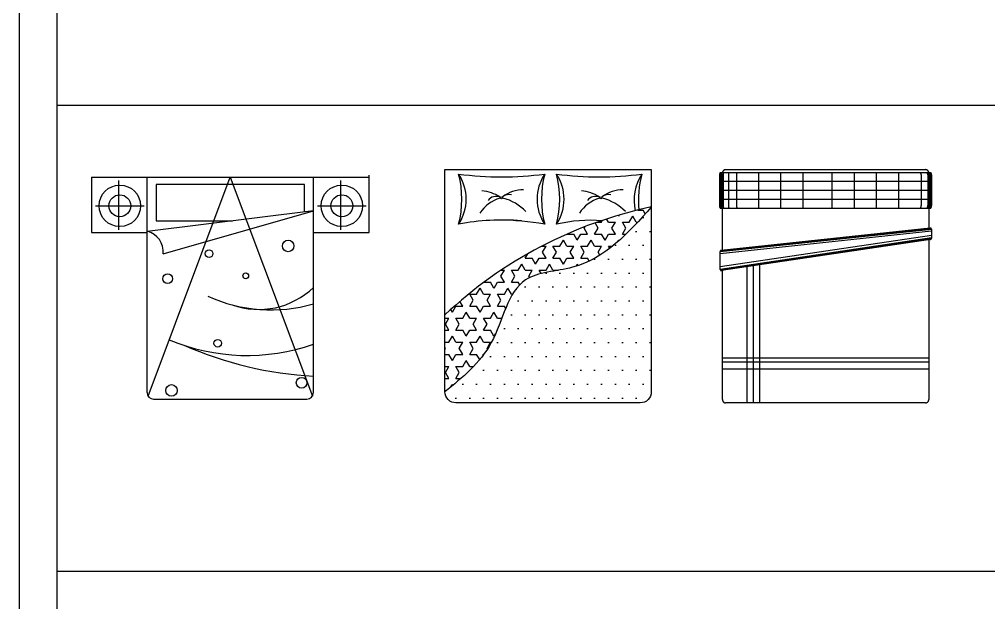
# Model space of a CAD drawing. Header units: inches. Extents: x 10.6 to 53.1, y 14.5 to 39.3.
# Drawn here: x 32.11 to 40.84, y 27.13 to 32.38 of the extents above; entities that cross this region are included whole.
import ezdxf

# ---------------------------------------------------------------- set-up
doc = ezdxf.new("R2010")
doc.units = ezdxf.units.IN
doc.header["$MEASUREMENT"] = 0
for name, color, linetype in [('02', 2, 'Continuous'), ('1', 1, 'Continuous'), ('4', 4, 'Continuous'), ('8', 8, 'Continuous'), ('kadrbm', 4, 'Continuous')]:
    doc.layers.add(name, color=color, linetype=linetype)

# ---------------------------------------------------------------- blocks, each defined once
blk = doc.blocks.new('kadrbm')
at = {"layer": 'kadrbm', "color": 4}
blk.add_lwpolyline([(0, 0), (0, 24.7972), (21, 24.7972), (21, 0), (0, 0)], close=True, dxfattribs=at)
blk.add_lwpolyline([(20.6631, 0.3257), (20.6631, 24.4603), (0.3369, 24.4603), (0.3369, 0.3257), (20.6631, 0.3257)], dxfattribs=at)

msp = doc.modelspace()

# ---------------------------------------------------------------- hatches: boundary and pattern name
at = {"layer": '8'}
h = msp.add_hatch(dxfattribs=at)
h.set_pattern_fill('STARS', color=256, scale=0.5, style=0)
h.set_pattern_definition([(0, (5.79454, -2.02502), (0, 0.10825318), [0.0625, -0.0625]), (60, (5.79454, -2.02502), (-0.09375, 0.0541266), [0.0625, -0.0625]), (120, (5.82579, -1.97089), (-0.09375, -0.0541266), [0.0625, -0.0625])])
edge = h.paths.add_edge_path()
edge.add_line((35.9456, 29.7227), (35.9456, 29.0315))
edge.add_spline(control_points=[(35.9456, 29.0315), (36.1044, 29.1598), (36.4313, 29.424), (36.5374, 30.1093), (37.2908, 30.1178), (37.5988, 30.4632), (37.8056, 30.6952)], knot_values=[0, 0, 0, 0, 60.85185, 125.303408, 169.013072, 258.4332, 258.4332, 258.4332, 258.4332], degree=3, periodic=0)
edge.add_arc((38.6028, 26.9055), 3.8727, 101.87961, 133.32534)
h = msp.add_hatch(dxfattribs=at)
h.set_pattern_fill('DOTS', color=256, scale=2, style=0)
h.set_pattern_definition([(0, (5.79454, -2.02502), (0.0625, 0.125), [0, -0.125])])
edge = h.paths.add_edge_path()
edge.add_spline(control_points=[(37.8056, 30.6952), (37.5988, 30.4632), (37.2908, 30.1178), (36.5374, 30.1093), (36.4313, 29.424), (36.1044, 29.1598), (35.9456, 29.0315)], knot_values=[0, 0, 0, 0, 89.420128, 133.129792, 197.58135, 258.4332, 258.4332, 258.4332, 258.4332], degree=3, periodic=0)
edge.add_arc((36.0456, 29.0315), 0.1, 180, 270)
edge.add_line((36.0456, 28.9315), (37.7056, 28.9315))
edge.add_arc((37.7056, 29.0315), 0.1, 270, 360)
edge.add_line((37.8056, 29.0315), (37.8056, 30.6952))

# ---------------------------------------------------------------- linework, layer by layer
at = {"layer": '02'}
for p, q in [((32.7625, 30.9651), (35.2625, 30.9651)), ((32.7625, 30.9651), (32.7625, 30.4651)), ((32.7625, 30.9651), (32.7625, 30.9651)), ((33.0068, 30.9331), (33.0068, 30.4897)), ((33.2625, 29.0251), (33.2625, 30.9651)), ((33.2726, 28.9919), (34.0125, 30.9651)), ((34.0125, 30.9651), (34.7525, 28.9919)), ((34.7625, 29.0251), (34.7625, 30.9651)), ((34.7625, 30.9651), (34.7625, 30.9651)), ((35.0068, 30.9331), (35.0068, 30.4897)), ((35.2625, 30.4651), (35.2625, 30.9806)), ((34.6815, 30.8993), (33.3443, 30.8993)), ((33.3443, 30.8993), (33.3443, 30.5702)), ((34.6815, 30.6495), (34.6815, 30.8993)), ((32.7985, 30.7048), (33.2382, 30.7048)), ((34.7625, 30.6594), (33.2625, 30.4761)), ((33.4084, 30.2728), (34.7625, 30.6594)), ((34.7985, 30.7048), (35.2382, 30.7048)), ((33.3443, 30.5702), (34.0327, 30.5702)), ((32.7625, 30.4651), (33.2625, 30.4651)), ((32.7625, 30.4651), (32.7625, 30.4651)), ((34.7625, 30.4651), (35.2625, 30.4651)), ((34.7625, 30.4651), (34.7625, 30.4651)), ((38.6648, 30.1573), (38.6648, 28.9315)), ((38.7241, 30.1665), (38.7241, 28.9315)), ((38.7797, 30.1751), (38.7797, 28.9315)), ((40.3056, 29.3345), (38.4456, 29.3345)), ((40.3056, 29.2982), (38.4456, 29.2982)), ((40.3056, 29.2345), (38.4456, 29.2345)), ((33.3225, 28.9651), (34.7025, 28.9651))]:
    msp.add_line(p, q, dxfattribs=at)
for centre, radius in [((33.0177, 30.706), 0.1869), ((35.0177, 30.706), 0.1869), ((33.0177, 30.706), 0.0992), ((35.0177, 30.706), 0.0992), ((34.5339, 30.3447), 0.052), ((33.8219, 30.2753), 0.0347), ((33.4485, 30.0497), 0.0434), ((34.1518, 30.0758), 0.026), ((33.9, 29.4686), 0.0347), ((33.4832, 29.0435), 0.052), ((34.6554, 29.1129), 0.0484)]:
    msp.add_circle(centre, radius, dxfattribs=at)
for centre, radius, start, end in [((33.2219, 30.293), 0.1876, 353.82138, 77.4961), ((34.2691, 30.4845), 0.7117, 250.35717, 313.89099), ((34.3794, 31.1256), 1.357, 245.25621, 286.39784), ((34.1657, 31.1739), 1.8154, 247.23131, 289.19427), ((34.9361, 32.5007), 3.3321, 246.25382, 267.01344), ((33.3225, 29.0251), 0.06, 180, 270), ((34.7025, 29.0251), 0.06, 270, 0)]:
    msp.add_arc(centre, radius, start, end, dxfattribs=at)
at = {"layer": '1'}
for p, q in [((32.4498, 31.6114), (52.776, 31.6114)), ((32.4498, 27.4165), (52.776, 27.4165))]:
    msp.add_line(p, q, dxfattribs=at)
at = {"layer": '4'}
for p, q in [((38.4216, 30.9956), (38.4215, 30.9949)), ((38.4218, 30.9962), (38.4216, 30.9956)), ((38.422, 30.9968), (38.4218, 30.9962)), ((38.4222, 30.9974), (38.422, 30.9968)), ((38.4224, 30.998), (38.4222, 30.9974)), ((38.4227, 30.9986), (38.4224, 30.998)), ((38.4229, 30.9992), (38.4227, 30.9986)), ((38.4232, 30.9998), (38.4229, 30.9992)), ((38.4234, 31.0004), (38.4232, 30.9998)), ((38.4237, 31.001), (38.4234, 31.0004)), ((38.424, 31.0016), (38.4237, 31.001)), ((38.4243, 31.0021), (38.424, 31.0016)), ((38.4246, 31.0027), (38.4243, 31.0021)), ((38.4249, 31.0032), (38.4246, 31.0027)), ((38.4253, 31.0038), (38.4249, 31.0032)), ((38.4256, 31.0043), (38.4253, 31.0038)), ((40.3241, 31.0043), (38.4256, 31.0043)), ((38.4307, 30.9956), (38.4305, 30.9949)), ((38.4311, 30.9968), (38.4309, 30.9962)), ((38.4313, 30.9974), (38.4311, 30.9968)), ((38.4315, 30.998), (38.4313, 30.9974)), ((38.4317, 30.9986), (38.4315, 30.998)), ((38.432, 30.9992), (38.4317, 30.9986)), ((38.4322, 30.9998), (38.432, 30.9992)), ((38.4326, 30.9962), (38.4324, 30.9956)), ((38.4324, 30.9956), (38.4422, 30.9949)), ((38.4328, 31.001), (38.4325, 31.0004)), ((38.4328, 30.9968), (38.4326, 30.9962)), ((38.4332, 30.998), (38.433, 30.9974)), ((38.4334, 31.0021), (38.4331, 31.0016)), ((38.4334, 30.9986), (38.4332, 30.998)), ((38.4337, 31.0027), (38.4334, 31.0021)), ((38.4337, 30.9992), (38.4334, 30.9986)), ((38.434, 31.0032), (38.4337, 31.0027)), ((38.4342, 31.0004), (38.4339, 30.9998)), ((38.4344, 31.0038), (38.434, 31.0032)), ((38.4345, 31.001), (38.4342, 31.0004)), ((38.4347, 31.0043), (38.4344, 31.0038)), ((38.4348, 31.0016), (38.4345, 31.001)), ((38.4351, 31.0021), (38.4348, 31.0016)), ((38.4354, 31.0027), (38.4351, 31.0021)), ((38.4357, 31.0032), (38.4354, 31.0027)), ((38.436, 31.0038), (38.4357, 31.0032)), ((38.4364, 31.0043), (38.436, 31.0038)), ((38.4462, 31.0058), (38.4459, 31.0043)), ((38.4464, 31.0072), (38.4462, 31.0058)), ((38.4468, 31.0086), (38.4464, 31.0072)), ((38.4472, 31.01), (38.4468, 31.0086)), ((38.4477, 31.0114), (38.4472, 31.01)), ((38.4482, 31.0127), (38.4477, 31.0114)), ((38.4488, 31.014), (38.4482, 31.0127)), ((38.4494, 31.0153), (38.4488, 31.014)), ((38.4501, 31.0166), (38.4494, 31.0153)), ((38.4508, 31.0178), (38.4501, 31.0166)), ((38.4516, 31.019), (38.4508, 31.0178)), ((38.4525, 31.0201), (38.4516, 31.019)), ((38.4534, 31.0212), (38.4525, 31.0201)), ((38.4532, 30.9956), (38.453, 30.9949)), ((38.4534, 30.9962), (38.4532, 30.9956)), ((38.4543, 31.0223), (38.4534, 31.0212)), ((38.4536, 30.9968), (38.4534, 30.9962)), ((38.4538, 30.9974), (38.4536, 30.9968)), ((38.454, 30.998), (38.4538, 30.9974)), ((38.4542, 30.9986), (38.454, 30.998)), ((38.4545, 30.9992), (38.4542, 30.9986)), ((38.4553, 31.0233), (38.4543, 31.0223)), ((38.4547, 30.9998), (38.4545, 30.9992)), ((38.455, 31.0004), (38.4547, 30.9998)), ((38.4553, 31.001), (38.455, 31.0004)), ((38.4563, 31.0242), (38.4553, 31.0233)), ((38.4556, 31.0016), (38.4553, 31.001)), ((38.4559, 31.0021), (38.4556, 31.0016)), ((38.4562, 31.0027), (38.4559, 31.0021)), ((38.4565, 31.0032), (38.4562, 31.0027)), ((38.4574, 31.0251), (38.4563, 31.0242)), ((38.4568, 31.0038), (38.4565, 31.0032)), ((38.4572, 31.0043), (38.4568, 31.0038)), ((38.4585, 31.026), (38.4574, 31.0251)), ((38.4596, 31.0268), (38.4585, 31.026)), ((38.4608, 31.0275), (38.4596, 31.0268)), ((38.462, 31.0282), (38.4608, 31.0275)), ((38.4632, 31.0288), (38.462, 31.0282)), ((38.4644, 31.0294), (38.4632, 31.0288)), ((38.4657, 31.0299), (38.4644, 31.0294)), ((38.467, 31.0303), (38.4657, 31.0299)), ((38.4683, 31.0307), (38.467, 31.0303)), ((38.4696, 31.031), (38.4683, 31.0307)), ((38.471, 31.0312), (38.4696, 31.031)), ((38.4723, 31.0314), (38.471, 31.0312)), ((38.4737, 31.0315), (38.4723, 31.0314)), ((38.475, 31.0315), (38.4737, 31.0315)), ((38.475, 31.0315), (40.2762, 31.0315)), ((38.5012, 30.9956), (38.5011, 30.9949)), ((38.5014, 30.9962), (38.5012, 30.9956)), ((38.5016, 30.9968), (38.5014, 30.9962)), ((38.5018, 30.9974), (38.5016, 30.9968)), ((38.502, 30.998), (38.5018, 30.9974)), ((38.5023, 30.9986), (38.502, 30.998)), ((38.5025, 30.9992), (38.5023, 30.9986)), ((38.5028, 30.9998), (38.5025, 30.9992)), ((38.503, 31.0004), (38.5028, 30.9998)), ((38.5033, 31.001), (38.503, 31.0004)), ((38.5036, 31.0016), (38.5033, 31.001)), ((38.5039, 31.0021), (38.5036, 31.0016)), ((38.5042, 31.0027), (38.5039, 31.0021)), ((38.5045, 31.0032), (38.5042, 31.0027)), ((38.5049, 31.0038), (38.5045, 31.0032)), ((38.5052, 31.0043), (38.5049, 31.0038)), ((38.574, 30.9956), (38.5738, 30.9949)), ((38.5742, 30.9962), (38.574, 30.9956)), ((38.5743, 30.9968), (38.5742, 30.9962)), ((38.5746, 30.9974), (38.5743, 30.9968)), ((38.5748, 30.998), (38.5746, 30.9974)), ((38.575, 30.9986), (38.5748, 30.998)), ((38.5752, 30.9992), (38.575, 30.9986)), ((38.5755, 30.9998), (38.5752, 30.9992)), ((38.5758, 31.0004), (38.5755, 30.9998)), ((38.576, 31.001), (38.5758, 31.0004)), ((38.5763, 31.0016), (38.576, 31.001)), ((38.5766, 31.0021), (38.5763, 31.0016)), ((38.577, 31.0027), (38.5766, 31.0021)), ((38.5773, 31.0032), (38.577, 31.0027)), ((38.5776, 31.0038), (38.5773, 31.0032)), ((38.578, 31.0043), (38.5776, 31.0038)), ((38.7733, 30.686), (38.7733, 31.0043)), ((38.9737, 30.686), (38.9737, 31.0043)), ((39.1742, 30.686), (39.1742, 31.0043)), ((39.4346, 30.686), (39.4346, 31.0043)), ((39.6351, 30.686), (39.6351, 31.0043)), ((39.8355, 30.686), (39.8355, 31.0043)), ((40.0359, 30.686), (40.036, 31.0043)), ((40.2316, 31.0038), (40.2313, 31.0043)), ((40.232, 31.0032), (40.2316, 31.0038)), ((40.2323, 31.0027), (40.232, 31.0032)), ((40.2326, 31.0021), (40.2323, 31.0027)), ((40.2329, 31.0016), (40.2326, 31.0021)), ((40.2332, 31.001), (40.2329, 31.0016)), ((40.2335, 31.0004), (40.2332, 31.001)), ((40.2337, 30.9998), (40.2335, 31.0004)), ((40.234, 30.9992), (40.2337, 30.9998)), ((40.2342, 30.9986), (40.234, 30.9992)), ((40.2345, 30.998), (40.2342, 30.9986)), ((40.2347, 30.9974), (40.2345, 30.998)), ((40.2349, 30.9968), (40.2347, 30.9974)), ((40.2351, 30.9962), (40.2349, 30.9968)), ((40.2353, 30.9956), (40.2351, 30.9962)), ((40.2354, 30.9949), (40.2353, 30.9956)), ((40.2776, 31.0315), (40.2762, 31.0315)), ((40.2789, 31.0314), (40.2776, 31.0315)), ((40.2803, 31.0312), (40.2789, 31.0314)), ((40.2816, 31.031), (40.2803, 31.0312)), ((40.2829, 31.0307), (40.2816, 31.031)), ((40.2842, 31.0303), (40.2829, 31.0307)), ((40.2855, 31.0299), (40.2842, 31.0303)), ((40.2868, 31.0294), (40.2855, 31.0299)), ((40.2881, 31.0288), (40.2868, 31.0294)), ((40.2893, 31.0282), (40.2881, 31.0288)), ((40.2905, 31.0275), (40.2893, 31.0282)), ((40.2907, 31.0038), (40.2904, 31.0043)), ((40.2917, 31.0268), (40.2905, 31.0275)), ((40.291, 31.0032), (40.2907, 31.0038)), ((40.2914, 31.0027), (40.291, 31.0032)), ((40.2917, 31.0021), (40.2914, 31.0027)), ((40.2928, 31.026), (40.2917, 31.0268)), ((40.292, 31.0016), (40.2917, 31.0021)), ((40.2923, 31.001), (40.292, 31.0016)), ((40.2926, 31.0004), (40.2923, 31.001)), ((40.2928, 30.9998), (40.2926, 31.0004)), ((40.2939, 31.0251), (40.2928, 31.026)), ((40.2931, 30.9992), (40.2928, 30.9998)), ((40.2933, 30.9986), (40.2931, 30.9992)), ((40.2936, 30.998), (40.2933, 30.9986)), ((40.2938, 30.9974), (40.2936, 30.998)), ((40.294, 30.9968), (40.2938, 30.9974)), ((40.295, 31.0242), (40.2939, 31.0251)), ((40.2942, 30.9962), (40.294, 30.9968)), ((40.2944, 30.9956), (40.2942, 30.9962)), ((40.2945, 30.9949), (40.2944, 30.9956)), ((40.296, 31.0233), (40.295, 31.0242)), ((40.297, 31.0223), (40.296, 31.0233)), ((40.2979, 31.0212), (40.297, 31.0223)), ((40.2988, 31.0201), (40.2979, 31.0212)), ((40.2996, 31.019), (40.2988, 31.0201)), ((40.3004, 31.0178), (40.2996, 31.019)), ((40.3012, 31.0166), (40.3004, 31.0178)), ((40.3012, 31.0038), (40.3009, 31.0043)), ((40.3019, 31.0153), (40.3012, 31.0166)), ((40.3016, 31.0032), (40.3012, 31.0038)), ((40.3019, 31.0027), (40.3016, 31.0032)), ((40.3025, 31.014), (40.3019, 31.0153)), ((40.3022, 31.0021), (40.3019, 31.0027)), ((40.3025, 31.0016), (40.3022, 31.0021)), ((40.3031, 31.0127), (40.3025, 31.014)), ((40.3028, 31.001), (40.3025, 31.0016)), ((40.3031, 31.0004), (40.3028, 31.001)), ((40.3036, 31.0114), (40.3031, 31.0127)), ((40.3034, 30.9998), (40.3031, 31.0004)), ((40.3036, 30.9992), (40.3034, 30.9998)), ((40.3041, 31.01), (40.3036, 31.0114)), ((40.3038, 30.9986), (40.3036, 30.9992)), ((40.3041, 30.998), (40.3038, 30.9986)), ((40.3045, 31.0086), (40.3041, 31.01)), ((40.3043, 30.9974), (40.3041, 30.998)), ((40.3045, 30.9968), (40.3043, 30.9974)), ((40.3048, 31.0072), (40.3045, 31.0086)), ((40.3047, 30.9962), (40.3045, 30.9968)), ((40.3049, 30.9956), (40.3047, 30.9962)), ((40.3051, 31.0058), (40.3048, 31.0072)), ((40.3051, 30.9949), (40.3049, 30.9956)), ((40.3053, 31.0043), (40.3051, 31.0058)), ((40.3059, 31.0038), (40.3056, 31.0043)), ((40.3062, 31.0032), (40.3059, 31.0038)), ((40.3066, 31.0027), (40.3062, 31.0032)), ((40.3069, 31.0021), (40.3066, 31.0027)), ((40.3072, 31.0016), (40.3069, 31.0021)), ((40.3075, 31.001), (40.3072, 31.0016)), ((40.3078, 31.0004), (40.3075, 31.001)), ((40.308, 30.9998), (40.3078, 31.0004)), ((40.3083, 30.9992), (40.308, 30.9998)), ((40.3085, 30.9986), (40.3083, 30.9992)), ((40.3088, 30.998), (40.3085, 30.9986)), ((40.309, 30.9974), (40.3088, 30.998)), ((40.3092, 30.9968), (40.309, 30.9974)), ((40.3094, 30.9962), (40.3092, 30.9968)), ((40.3096, 30.9956), (40.3094, 30.9962)), ((40.3097, 30.9949), (40.3096, 30.9956)), ((40.3182, 31.0038), (40.3179, 31.0043)), ((40.3186, 31.0032), (40.3182, 31.0038)), ((40.3189, 31.0027), (40.3186, 31.0032)), ((40.3192, 31.0021), (40.3189, 31.0027)), ((40.3195, 31.0016), (40.3192, 31.0021)), ((40.3198, 31.001), (40.3195, 31.0016)), ((40.3201, 31.0004), (40.3198, 31.001)), ((40.3204, 30.9998), (40.3201, 31.0004)), ((40.3206, 30.9992), (40.3204, 30.9998)), ((40.3209, 30.9986), (40.3206, 30.9992)), ((40.3211, 30.998), (40.3209, 30.9986)), ((40.3213, 30.9974), (40.3211, 30.998)), ((40.3215, 30.9968), (40.3213, 30.9974)), ((40.3217, 30.9962), (40.3215, 30.9968)), ((40.3219, 30.9956), (40.3217, 30.9962)), ((40.3221, 30.9949), (40.3219, 30.9956)), ((40.3244, 31.0038), (40.3241, 31.0043)), ((40.3248, 31.0032), (40.3244, 31.0038)), ((40.3251, 31.0027), (40.3248, 31.0032)), ((40.3254, 31.0021), (40.3251, 31.0027)), ((40.3257, 31.0016), (40.3254, 31.0021)), ((40.326, 31.001), (40.3257, 31.0016)), ((40.3263, 31.0004), (40.326, 31.001)), ((40.3265, 30.9998), (40.3263, 31.0004)), ((40.3268, 30.9992), (40.3265, 30.9998)), ((40.327, 30.9986), (40.3268, 30.9992)), ((40.3273, 30.998), (40.327, 30.9986)), ((40.3275, 30.9974), (40.3273, 30.998)), ((40.3277, 30.9968), (40.3275, 30.9974)), ((40.3279, 30.9962), (40.3277, 30.9968)), ((40.3281, 30.9956), (40.3279, 30.9962)), ((40.3282, 30.9949), (40.3281, 30.9956)), ((38.4205, 30.9879), (38.4204, 30.9872)), ((38.4204, 30.9872), (38.4205, 30.9866)), ((38.4206, 30.9898), (38.4205, 30.9892)), ((38.4205, 30.9892), (38.4205, 30.9885)), ((38.4205, 30.9885), (38.4205, 30.9879)), ((38.4205, 30.9866), (38.4205, 30.9859)), ((38.4205, 30.9859), (38.4205, 30.9852)), ((38.4205, 30.9852), (38.4205, 30.7077)), ((40.3241, 30.9247), (38.4205, 30.9247)), ((38.4207, 30.9911), (38.4206, 30.9905)), ((38.4206, 30.9905), (38.4206, 30.9898)), ((38.4208, 30.9918), (38.4207, 30.9911)), ((38.4209, 30.9924), (38.4208, 30.9918)), ((38.421, 30.993), (38.4209, 30.9924)), ((38.4212, 30.9937), (38.421, 30.993)), ((38.4213, 30.9943), (38.4212, 30.9937)), ((38.4215, 30.9949), (38.4213, 30.9943)), ((38.4296, 30.9879), (38.4295, 30.9872)), ((38.4295, 30.9872), (38.4295, 30.9866)), ((38.4295, 30.9866), (38.4296, 30.9859)), ((38.4297, 30.9898), (38.4296, 30.9892)), ((38.4296, 30.9892), (38.4296, 30.9885)), ((38.4296, 30.9885), (38.4296, 30.9879)), ((38.4296, 30.9859), (38.4296, 30.9852)), ((38.4296, 30.9852), (38.4296, 30.7077)), ((38.4298, 30.9911), (38.4297, 30.9905)), ((38.4297, 30.9905), (38.4297, 30.9898)), ((38.4299, 30.9918), (38.4298, 30.9911)), ((38.43, 30.9924), (38.4299, 30.9918)), ((38.4301, 30.993), (38.43, 30.9924)), ((38.4302, 30.9937), (38.4301, 30.993)), ((38.4304, 30.9943), (38.4302, 30.9937)), ((38.4305, 30.9949), (38.4304, 30.9943)), ((38.4413, 30.9885), (38.4412, 30.9879)), ((38.4412, 30.9879), (38.4412, 30.9872)), ((38.4412, 30.9872), (38.4412, 30.9866)), ((38.4412, 30.9866), (38.4412, 30.9859)), ((38.4412, 30.9859), (38.4413, 30.9852)), ((38.4414, 30.9898), (38.4413, 30.9892)), ((38.4413, 30.9892), (38.4413, 30.9885)), ((38.4413, 30.9852), (38.4413, 30.7077)), ((38.4415, 30.9911), (38.4414, 30.9905)), ((38.4414, 30.9905), (38.4414, 30.9898)), ((38.4416, 30.9918), (38.4415, 30.9911)), ((38.4417, 30.9924), (38.4416, 30.9918)), ((38.4418, 30.993), (38.4417, 30.9924)), ((38.4419, 30.9937), (38.4418, 30.993)), ((38.4421, 30.9943), (38.4419, 30.9937)), ((38.4422, 30.9949), (38.4421, 30.9943)), ((38.4521, 30.9892), (38.452, 30.9885)), ((38.452, 30.9885), (38.452, 30.9879)), ((38.452, 30.9879), (38.452, 30.9872)), ((38.452, 30.9872), (38.452, 30.9866)), ((38.452, 30.9866), (38.452, 30.9859)), ((38.452, 30.9859), (38.4521, 30.9852)), ((38.4522, 30.9905), (38.4521, 30.9898)), ((38.4521, 30.9898), (38.4521, 30.9892)), ((38.4521, 30.9852), (38.4521, 30.7077)), ((38.4523, 30.9911), (38.4522, 30.9905)), ((38.4524, 30.9918), (38.4523, 30.9911)), ((38.4525, 30.9924), (38.4524, 30.9918)), ((38.4526, 30.993), (38.4525, 30.9924)), ((38.4527, 30.9937), (38.4526, 30.993)), ((38.4529, 30.9943), (38.4527, 30.9937)), ((38.453, 30.9949), (38.4529, 30.9943)), ((38.5002, 30.9898), (38.5001, 30.9892)), ((38.5001, 30.9892), (38.5001, 30.9885)), ((38.5001, 30.9885), (38.5001, 30.9879)), ((38.5001, 30.9879), (38.5001, 30.9872)), ((38.5001, 30.9872), (38.5001, 30.9866)), ((38.5001, 30.9866), (38.5001, 30.9859)), ((38.5001, 30.9859), (38.5001, 30.9852)), ((38.5001, 30.9852), (38.5001, 30.7077)), ((38.5003, 30.9905), (38.5002, 30.9898)), ((38.5004, 30.9918), (38.5003, 30.9911)), ((38.5003, 30.9911), (38.5003, 30.9905)), ((38.5005, 30.9924), (38.5004, 30.9918)), ((38.5006, 30.993), (38.5005, 30.9924)), ((38.5008, 30.9937), (38.5006, 30.993)), ((38.5009, 30.9943), (38.5008, 30.9937)), ((38.5011, 30.9949), (38.5009, 30.9943)), ((38.5729, 30.9892), (38.5728, 30.9885)), ((38.5728, 30.9885), (38.5728, 30.9879)), ((38.5728, 30.9879), (38.5728, 30.9872)), ((38.5728, 30.9872), (38.5728, 30.9866)), ((38.5728, 30.9866), (38.5728, 30.9859)), ((38.5728, 30.9859), (38.5728, 30.9852)), ((38.5728, 30.9852), (38.5729, 30.7077)), ((38.573, 30.9905), (38.5729, 30.9898)), ((38.5729, 30.9898), (38.5729, 30.9892)), ((38.5731, 30.9911), (38.573, 30.9905)), ((38.5732, 30.9918), (38.5731, 30.9911)), ((38.5733, 30.9924), (38.5732, 30.9918)), ((38.5734, 30.993), (38.5733, 30.9924)), ((38.5735, 30.9937), (38.5734, 30.993)), ((38.5736, 30.9943), (38.5735, 30.9937)), ((38.5738, 30.9949), (38.5736, 30.9943)), ((40.2356, 30.9943), (40.2354, 30.9949)), ((40.2357, 30.9937), (40.2356, 30.9943)), ((40.2359, 30.993), (40.2357, 30.9937)), ((40.236, 30.9924), (40.2359, 30.993)), ((40.2361, 30.9918), (40.236, 30.9924)), ((40.2362, 30.9911), (40.2361, 30.9918)), ((40.2363, 30.9905), (40.2362, 30.9911)), ((40.2363, 30.9898), (40.2363, 30.9905)), ((40.2364, 30.9892), (40.2363, 30.9898)), ((40.2364, 30.9885), (40.2364, 30.9892)), ((40.2364, 30.9879), (40.2364, 30.9885)), ((40.2364, 30.9872), (40.2364, 30.9879)), ((40.2364, 30.9866), (40.2364, 30.9872)), ((40.2364, 30.9859), (40.2364, 30.9866)), ((40.2364, 30.9852), (40.2364, 30.9859)), ((40.2364, 30.9852), (40.2364, 30.7077)), ((40.2947, 30.9943), (40.2945, 30.9949)), ((40.2948, 30.9937), (40.2947, 30.9943)), ((40.295, 30.993), (40.2948, 30.9937)), ((40.2951, 30.9924), (40.295, 30.993)), ((40.2952, 30.9918), (40.2951, 30.9924)), ((40.2953, 30.9911), (40.2952, 30.9918)), ((40.2953, 30.9905), (40.2953, 30.9911)), ((40.2954, 30.9898), (40.2953, 30.9905)), ((40.2955, 30.9892), (40.2954, 30.9898)), ((40.2955, 30.9885), (40.2955, 30.9892)), ((40.2955, 30.9879), (40.2955, 30.9885)), ((40.2955, 30.9872), (40.2955, 30.9879)), ((40.2955, 30.9866), (40.2955, 30.9872)), ((40.2955, 30.9859), (40.2955, 30.9866)), ((40.2955, 30.9852), (40.2955, 30.9859)), ((40.2955, 30.9852), (40.2955, 30.7077)), ((40.3052, 30.9943), (40.3051, 30.9949)), ((40.3053, 30.9937), (40.3052, 30.9943)), ((40.3055, 30.993), (40.3053, 30.9937)), ((40.3056, 30.9924), (40.3055, 30.993)), ((40.3057, 30.9918), (40.3056, 30.9924)), ((40.3058, 30.9911), (40.3057, 30.9918)), ((40.3059, 30.9905), (40.3058, 30.9911)), ((40.3059, 30.9898), (40.3059, 30.9905)), ((40.306, 30.9892), (40.3059, 30.9898)), ((40.306, 30.9879), (40.306, 30.9885)), ((40.3061, 30.9872), (40.306, 30.9879)), ((40.306, 30.9859), (40.3061, 30.9866)), ((40.306, 30.9852), (40.306, 30.9859)), ((40.306, 30.9852), (40.306, 30.7077)), ((40.3061, 30.9866), (40.3061, 30.9872)), ((40.3099, 30.9943), (40.3097, 30.9949)), ((40.31, 30.9937), (40.3099, 30.9943)), ((40.3102, 30.993), (40.31, 30.9937)), ((40.3103, 30.9924), (40.3102, 30.993)), ((40.3104, 30.9918), (40.3103, 30.9924)), ((40.3105, 30.9911), (40.3104, 30.9918)), ((40.3105, 30.9905), (40.3105, 30.9911)), ((40.3106, 30.9898), (40.3105, 30.9905)), ((40.3107, 30.9892), (40.3106, 30.9898)), ((40.3107, 30.9885), (40.3107, 30.9892)), ((40.3107, 30.9879), (40.3107, 30.9885)), ((40.3107, 30.9872), (40.3107, 30.9879)), ((40.3107, 30.9866), (40.3107, 30.9872)), ((40.3107, 30.9859), (40.3107, 30.9866)), ((40.3107, 30.9852), (40.3107, 30.9859)), ((40.3107, 30.9852), (40.3107, 30.7077)), ((40.3222, 30.9943), (40.3221, 30.9949)), ((40.3224, 30.9937), (40.3222, 30.9943)), ((40.3225, 30.993), (40.3224, 30.9937)), ((40.3226, 30.9924), (40.3225, 30.993)), ((40.3227, 30.9918), (40.3226, 30.9924)), ((40.3228, 30.9911), (40.3227, 30.9918)), ((40.3229, 30.9905), (40.3228, 30.9911)), ((40.3229, 30.9898), (40.3229, 30.9905)), ((40.323, 30.9892), (40.3229, 30.9898)), ((40.323, 30.9885), (40.323, 30.9892)), ((40.3231, 30.9879), (40.323, 30.9885)), ((40.323, 30.9852), (40.3231, 30.9859)), ((40.323, 30.9852), (40.323, 30.7077)), ((40.3231, 30.9872), (40.3231, 30.9879)), ((40.3231, 30.9866), (40.3231, 30.9872)), ((40.3231, 30.9859), (40.3231, 30.9866)), ((40.3284, 30.9943), (40.3282, 30.9949)), ((40.3285, 30.9937), (40.3284, 30.9943)), ((40.3287, 30.993), (40.3285, 30.9937)), ((40.3288, 30.9924), (40.3287, 30.993)), ((40.3289, 30.9918), (40.3288, 30.9924)), ((40.329, 30.9911), (40.3289, 30.9918)), ((40.329, 30.9905), (40.329, 30.9911)), ((40.3291, 30.9898), (40.329, 30.9905)), ((40.3292, 30.9892), (40.3291, 30.9898)), ((40.3292, 30.9885), (40.3292, 30.9892)), ((40.3292, 30.9879), (40.3292, 30.9885)), ((40.3292, 30.9872), (40.3292, 30.9879)), ((40.3292, 30.9866), (40.3292, 30.9872)), ((40.3292, 30.9859), (40.3292, 30.9866)), ((40.3292, 30.9852), (40.3292, 30.9859)), ((40.3292, 30.9852), (40.3292, 30.7077)), ((40.3241, 30.8452), (38.4205, 30.8452)), ((38.4205, 30.7656), (40.3241, 30.7656)), ((38.4203, 30.7054), (38.4202, 30.7047)), ((38.4202, 30.7047), (38.4202, 30.704)), ((38.4202, 30.704), (38.4202, 30.7032)), ((38.4202, 30.7032), (38.4202, 30.7025)), ((38.4202, 30.7025), (38.4202, 30.7017)), ((38.4202, 30.7017), (38.4203, 30.701)), ((38.4204, 30.7069), (38.4203, 30.7062)), ((38.4203, 30.7062), (38.4203, 30.7054)), ((38.4203, 30.701), (38.4203, 30.7003)), ((38.4203, 30.7003), (38.4204, 30.6995)), ((38.4205, 30.7077), (38.4204, 30.7069)), ((38.4204, 30.6995), (38.4205, 30.6988)), ((38.4205, 30.6988), (38.4206, 30.6981)), ((38.4206, 30.6981), (38.4208, 30.6973)), ((38.4208, 30.6973), (38.4209, 30.6966)), ((38.4209, 30.6966), (38.4211, 30.6959)), ((38.4211, 30.6959), (38.4213, 30.6952)), ((38.4213, 30.6952), (38.4215, 30.6945)), ((38.4215, 30.6945), (38.4217, 30.6938)), ((38.4217, 30.6938), (38.4219, 30.6931)), ((38.4219, 30.6931), (38.4222, 30.6924)), ((38.4222, 30.6924), (38.4225, 30.6917)), ((38.4225, 30.6917), (38.4227, 30.691)), ((38.4227, 30.691), (38.4231, 30.6904)), ((38.4231, 30.6904), (38.4234, 30.6897)), ((38.4234, 30.6897), (38.4237, 30.6891)), ((38.4237, 30.6891), (38.4241, 30.6884)), ((38.4241, 30.6884), (38.4244, 30.6878)), ((38.4244, 30.6878), (38.4248, 30.6872)), ((38.4248, 30.6872), (38.4252, 30.6866)), ((38.4252, 30.6866), (38.4256, 30.686)), ((38.4256, 30.686), (40.3241, 30.686)), ((38.4294, 30.7054), (38.4293, 30.7047)), ((38.4293, 30.7047), (38.4293, 30.704)), ((38.4293, 30.704), (38.4293, 30.7032)), ((38.4293, 30.7032), (38.4293, 30.7025)), ((38.4293, 30.7025), (38.4293, 30.7017)), ((38.4293, 30.7017), (38.4294, 30.701)), ((38.4295, 30.7069), (38.4294, 30.7062)), ((38.4294, 30.7062), (38.4294, 30.7054)), ((38.4294, 30.701), (38.4294, 30.7003)), ((38.4294, 30.7003), (38.4295, 30.6995)), ((38.4296, 30.7077), (38.4295, 30.7069)), ((38.4295, 30.6995), (38.4296, 30.6988)), ((38.4296, 30.6988), (38.4297, 30.6981)), ((38.4297, 30.6981), (38.4299, 30.6973)), ((38.4299, 30.6973), (38.43, 30.6966)), ((38.43, 30.6966), (38.4302, 30.6959)), ((38.4302, 30.6959), (38.4304, 30.6952)), ((38.4304, 30.6952), (38.4306, 30.6945)), ((38.4306, 30.6945), (38.4308, 30.6938)), ((38.4308, 30.6938), (38.431, 30.6931)), ((38.4313, 30.6924), (38.4316, 30.6917)), ((38.4316, 30.6917), (38.4318, 30.691)), ((38.4318, 30.691), (38.4321, 30.6904)), ((38.4321, 30.6904), (38.4325, 30.6897)), ((38.4423, 30.6945), (38.4325, 30.6938)), ((38.4325, 30.6938), (38.4327, 30.6931)), ((38.4325, 30.6897), (38.4328, 30.6891)), ((38.4327, 30.6931), (38.433, 30.6924)), ((38.433, 30.6924), (38.4332, 30.6917)), ((38.4332, 30.6917), (38.4335, 30.691)), ((38.4332, 30.6884), (38.4335, 30.6878)), ((38.4335, 30.691), (38.4338, 30.6904)), ((38.4335, 30.6878), (38.4339, 30.6872)), ((38.4339, 30.6872), (38.4343, 30.6866)), ((38.4342, 30.6897), (38.4345, 30.6891)), ((38.4343, 30.6866), (38.4347, 30.686)), ((38.4345, 30.6891), (38.4348, 30.6884)), ((38.4352, 30.6878), (38.4356, 30.6872)), ((38.4356, 30.6872), (38.436, 30.6866)), ((38.4411, 30.7062), (38.441, 30.7054)), ((38.441, 30.7054), (38.441, 30.7047)), ((38.441, 30.7047), (38.441, 30.704)), ((38.441, 30.704), (38.441, 30.7032)), ((38.441, 30.7032), (38.441, 30.7025)), ((38.441, 30.7025), (38.441, 30.7017)), ((38.441, 30.7017), (38.441, 30.701)), ((38.441, 30.701), (38.4411, 30.7003)), ((38.4412, 30.7069), (38.4411, 30.7062)), ((38.4411, 30.7003), (38.4412, 30.6995)), ((38.4413, 30.7077), (38.4412, 30.7069)), ((38.4412, 30.6995), (38.4413, 30.6988)), ((38.4413, 30.6988), (38.4414, 30.6981)), ((38.4414, 30.6981), (38.4415, 30.6973)), ((38.4415, 30.6973), (38.4417, 30.6966)), ((38.4417, 30.6966), (38.4419, 30.6959)), ((38.4419, 30.6959), (38.4421, 30.6952)), ((38.4421, 30.6952), (38.4423, 30.6945)), ((38.4456, 30.306), (38.4456, 30.686)), ((38.4518, 30.704), (38.4517, 30.7032)), ((38.4517, 30.7032), (38.4518, 30.7025)), ((38.4519, 30.7062), (38.4518, 30.7054)), ((38.4518, 30.7054), (38.4518, 30.7047)), ((38.4518, 30.7047), (38.4518, 30.704)), ((38.4518, 30.7025), (38.4518, 30.7017)), ((38.4518, 30.7017), (38.4518, 30.701)), ((38.4518, 30.701), (38.4519, 30.7003)), ((38.452, 30.7069), (38.4519, 30.7062)), ((38.4519, 30.7003), (38.452, 30.6995)), ((38.4521, 30.7077), (38.452, 30.7069)), ((38.452, 30.6995), (38.4521, 30.6988)), ((38.4521, 30.6988), (38.4522, 30.6981)), ((38.4522, 30.6981), (38.4523, 30.6973)), ((38.4523, 30.6973), (38.4525, 30.6966)), ((38.4525, 30.6966), (38.4526, 30.6959)), ((38.4526, 30.6959), (38.4528, 30.6952)), ((38.4528, 30.6952), (38.453, 30.6945)), ((38.453, 30.6945), (38.4533, 30.6938)), ((38.4533, 30.6938), (38.4535, 30.6931)), ((38.4535, 30.6931), (38.4538, 30.6924)), ((38.4538, 30.6924), (38.454, 30.6917)), ((38.454, 30.6917), (38.4543, 30.691)), ((38.4543, 30.691), (38.4546, 30.6904)), ((38.4546, 30.6904), (38.4549, 30.6897)), ((38.4549, 30.6897), (38.4553, 30.6891)), ((38.4553, 30.6891), (38.4556, 30.6884)), ((38.4556, 30.6884), (38.456, 30.6878)), ((38.456, 30.6878), (38.4564, 30.6872)), ((38.4564, 30.6872), (38.4568, 30.6866)), ((38.4568, 30.6866), (38.4572, 30.686)), ((38.4999, 30.7054), (38.4998, 30.7047)), ((38.4998, 30.7047), (38.4998, 30.704)), ((38.4998, 30.704), (38.4998, 30.7032)), ((38.4998, 30.7032), (38.4998, 30.7025)), ((38.4998, 30.7025), (38.4998, 30.7017)), ((38.4998, 30.7017), (38.4999, 30.701)), ((38.5, 30.7069), (38.4999, 30.7062)), ((38.4999, 30.7062), (38.4999, 30.7054)), ((38.4999, 30.701), (38.4999, 30.7003)), ((38.4999, 30.7003), (38.5, 30.6995)), ((38.5001, 30.7077), (38.5, 30.7069)), ((38.5, 30.6995), (38.5001, 30.6988)), ((38.5001, 30.6988), (38.5002, 30.6981)), ((38.5002, 30.6981), (38.5004, 30.6973)), ((38.5004, 30.6973), (38.5005, 30.6966)), ((38.5005, 30.6966), (38.5007, 30.6959)), ((38.5007, 30.6959), (38.5009, 30.6952)), ((38.5009, 30.6952), (38.5011, 30.6945)), ((38.5011, 30.6945), (38.5013, 30.6938)), ((38.5013, 30.6938), (38.5016, 30.6931)), ((38.5016, 30.6931), (38.5018, 30.6924)), ((38.5018, 30.6924), (38.5021, 30.6917)), ((38.5021, 30.6917), (38.5024, 30.691)), ((38.5024, 30.691), (38.5027, 30.6904)), ((38.5027, 30.6904), (38.503, 30.6897)), ((38.503, 30.6897), (38.5033, 30.6891)), ((38.5033, 30.6891), (38.5037, 30.6884)), ((38.5037, 30.6884), (38.504, 30.6878)), ((38.504, 30.6878), (38.5044, 30.6872)), ((38.5044, 30.6872), (38.5048, 30.6866)), ((38.5048, 30.6866), (38.5052, 30.686)), ((38.5726, 30.7047), (38.5725, 30.704)), ((38.5725, 30.704), (38.5725, 30.7032)), ((38.5725, 30.7032), (38.5725, 30.7025)), ((38.5725, 30.7025), (38.5726, 30.7017)), ((38.5727, 30.7062), (38.5726, 30.7054)), ((38.5726, 30.7054), (38.5726, 30.7047)), ((38.5726, 30.7017), (38.5726, 30.701)), ((38.5726, 30.701), (38.5727, 30.7003)), ((38.5728, 30.7069), (38.5727, 30.7062)), ((38.5727, 30.7003), (38.5728, 30.6995)), ((38.5729, 30.7077), (38.5728, 30.7069)), ((38.5728, 30.6995), (38.5729, 30.6988)), ((38.5729, 30.6988), (38.573, 30.6981)), ((38.573, 30.6981), (38.5731, 30.6973)), ((38.5731, 30.6973), (38.5733, 30.6966)), ((38.5733, 30.6966), (38.5734, 30.6959)), ((38.5734, 30.6959), (38.5736, 30.6952)), ((38.5736, 30.6952), (38.5738, 30.6945)), ((38.5738, 30.6945), (38.574, 30.6938)), ((38.574, 30.6938), (38.5743, 30.6931)), ((38.5743, 30.6931), (38.5745, 30.6924)), ((38.5745, 30.6924), (38.5748, 30.6917)), ((38.5748, 30.6917), (38.5751, 30.691)), ((38.5751, 30.691), (38.5754, 30.6904)), ((38.5754, 30.6904), (38.5757, 30.6897)), ((38.5757, 30.6897), (38.5761, 30.6891)), ((38.5761, 30.6891), (38.5764, 30.6884)), ((38.5764, 30.6884), (38.5768, 30.6878)), ((38.5768, 30.6878), (38.5772, 30.6872)), ((38.5772, 30.6872), (38.5776, 30.6866)), ((38.5776, 30.6866), (38.578, 30.686)), ((40.2313, 30.686), (40.2317, 30.6866)), ((40.2317, 30.6866), (40.2321, 30.6872)), ((40.2321, 30.6872), (40.2325, 30.6878)), ((40.2325, 30.6878), (40.2328, 30.6884)), ((40.2328, 30.6884), (40.2332, 30.6891)), ((40.2332, 30.6891), (40.2335, 30.6897)), ((40.2335, 30.6897), (40.2338, 30.6904)), ((40.2338, 30.6904), (40.2341, 30.691)), ((40.2341, 30.691), (40.2344, 30.6917)), ((40.2344, 30.6917), (40.2347, 30.6924)), ((40.2347, 30.6924), (40.235, 30.6931)), ((40.235, 30.6931), (40.2352, 30.6938)), ((40.2352, 30.6938), (40.2354, 30.6945)), ((40.2354, 30.6945), (40.2356, 30.6952)), ((40.2356, 30.6952), (40.2358, 30.6959)), ((40.2358, 30.6959), (40.236, 30.6966)), ((40.236, 30.6966), (40.2361, 30.6973)), ((40.2361, 30.6973), (40.2363, 30.6981)), ((40.2363, 30.6981), (40.2364, 30.6988)), ((40.2365, 30.7069), (40.2364, 30.7077)), ((40.2364, 30.6988), (40.2365, 30.6995)), ((40.2366, 30.7062), (40.2365, 30.7069)), ((40.2365, 30.6995), (40.2366, 30.7003)), ((40.2366, 30.7054), (40.2366, 30.7062)), ((40.2367, 30.7047), (40.2366, 30.7054)), ((40.2366, 30.701), (40.2367, 30.7017)), ((40.2366, 30.7003), (40.2366, 30.701)), ((40.2367, 30.704), (40.2367, 30.7047)), ((40.2367, 30.7032), (40.2367, 30.704)), ((40.2367, 30.7025), (40.2367, 30.7032)), ((40.2367, 30.7017), (40.2367, 30.7025)), ((40.2904, 30.686), (40.2908, 30.6866)), ((40.2908, 30.6866), (40.2912, 30.6872)), ((40.2912, 30.6872), (40.2916, 30.6878)), ((40.2916, 30.6878), (40.2919, 30.6884)), ((40.2919, 30.6884), (40.2923, 30.6891)), ((40.2923, 30.6891), (40.2926, 30.6897)), ((40.2926, 30.6897), (40.2929, 30.6904)), ((40.2929, 30.6904), (40.2932, 30.691)), ((40.2932, 30.691), (40.2935, 30.6917)), ((40.2935, 30.6917), (40.2938, 30.6924)), ((40.2938, 30.6924), (40.294, 30.6931)), ((40.294, 30.6931), (40.2943, 30.6938)), ((40.2943, 30.6938), (40.2945, 30.6945)), ((40.2945, 30.6945), (40.2947, 30.6952)), ((40.2947, 30.6952), (40.2949, 30.6959)), ((40.2949, 30.6959), (40.2951, 30.6966)), ((40.2951, 30.6966), (40.2952, 30.6973)), ((40.2952, 30.6973), (40.2954, 30.6981)), ((40.2954, 30.6981), (40.2955, 30.6988)), ((40.2956, 30.7069), (40.2955, 30.7077)), ((40.2955, 30.6988), (40.2956, 30.6995)), ((40.2957, 30.7062), (40.2956, 30.7069)), ((40.2956, 30.6995), (40.2957, 30.7003)), ((40.2957, 30.7054), (40.2957, 30.7062)), ((40.2958, 30.7047), (40.2957, 30.7054)), ((40.2957, 30.701), (40.2958, 30.7017)), ((40.2957, 30.7003), (40.2957, 30.701)), ((40.2958, 30.704), (40.2958, 30.7047)), ((40.2958, 30.7032), (40.2958, 30.704)), ((40.2958, 30.7025), (40.2958, 30.7032)), ((40.2958, 30.7017), (40.2958, 30.7025)), ((40.3009, 30.686), (40.3013, 30.6866)), ((40.3013, 30.6866), (40.3017, 30.6872)), ((40.3017, 30.6872), (40.3021, 30.6878)), ((40.3021, 30.6878), (40.3024, 30.6884)), ((40.3024, 30.6884), (40.3028, 30.6891)), ((40.3028, 30.6891), (40.3031, 30.6897)), ((40.3031, 30.6897), (40.3035, 30.6904)), ((40.3035, 30.6904), (40.3038, 30.691)), ((40.3038, 30.691), (40.304, 30.6917)), ((40.304, 30.6917), (40.3043, 30.6924)), ((40.3043, 30.6924), (40.3046, 30.6931)), ((40.3046, 30.6931), (40.3048, 30.6938)), ((40.3048, 30.6938), (40.305, 30.6945)), ((40.305, 30.6945), (40.3052, 30.6952)), ((40.3052, 30.6952), (40.3054, 30.6959)), ((40.3054, 30.6959), (40.3056, 30.6966)), ((40.3056, 30.6966), (40.3057, 30.6973)), ((40.3056, 30.686), (40.306, 30.6866)), ((40.3056, 30.686), (40.3056, 30.5043)), ((40.3057, 30.6973), (40.3059, 30.6981)), ((40.3059, 30.6981), (40.306, 30.6988)), ((40.3061, 30.7069), (40.306, 30.7077)), ((40.306, 30.6988), (40.3061, 30.6995)), ((40.306, 30.6866), (40.3064, 30.6872)), ((40.3062, 30.7062), (40.3061, 30.7069)), ((40.3061, 30.6995), (40.3062, 30.7003)), ((40.3062, 30.7054), (40.3062, 30.7062)), ((40.3063, 30.7047), (40.3062, 30.7054)), ((40.3062, 30.701), (40.3063, 30.7017)), ((40.3062, 30.7003), (40.3062, 30.701)), ((40.3063, 30.704), (40.3063, 30.7047)), ((40.3063, 30.7032), (40.3063, 30.704)), ((40.3063, 30.7025), (40.3063, 30.7032)), ((40.3063, 30.7017), (40.3063, 30.7025)), ((40.3064, 30.6872), (40.3068, 30.6878)), ((40.3068, 30.6878), (40.3071, 30.6884)), ((40.3071, 30.6884), (40.3075, 30.6891)), ((40.3075, 30.6891), (40.3078, 30.6897)), ((40.3078, 30.6897), (40.3081, 30.6904)), ((40.3081, 30.6904), (40.3084, 30.691)), ((40.3084, 30.691), (40.3087, 30.6917)), ((40.3087, 30.6917), (40.309, 30.6924)), ((40.309, 30.6924), (40.3092, 30.6931)), ((40.3092, 30.6931), (40.3095, 30.6938)), ((40.3095, 30.6938), (40.3097, 30.6945)), ((40.3097, 30.6945), (40.3099, 30.6952)), ((40.3099, 30.6952), (40.3101, 30.6959)), ((40.3101, 30.6959), (40.3103, 30.6966)), ((40.3103, 30.6966), (40.3104, 30.6973)), ((40.3104, 30.6973), (40.3106, 30.6981)), ((40.3106, 30.6981), (40.3107, 30.6988)), ((40.3108, 30.7069), (40.3107, 30.7077)), ((40.3107, 30.6988), (40.3108, 30.6995)), ((40.3109, 30.7062), (40.3108, 30.7069)), ((40.3108, 30.6995), (40.3109, 30.7003)), ((40.3109, 30.7054), (40.3109, 30.7062)), ((40.311, 30.7047), (40.3109, 30.7054)), ((40.3109, 30.701), (40.311, 30.7017)), ((40.3109, 30.7003), (40.3109, 30.701)), ((40.311, 30.704), (40.311, 30.7047)), ((40.311, 30.7032), (40.311, 30.704)), ((40.311, 30.7025), (40.311, 30.7032)), ((40.311, 30.7017), (40.311, 30.7025)), ((40.3179, 30.686), (40.3183, 30.6866)), ((40.3183, 30.6866), (40.3187, 30.6872)), ((40.3187, 30.6872), (40.3191, 30.6878)), ((40.3191, 30.6878), (40.3195, 30.6884)), ((40.3195, 30.6884), (40.3198, 30.6891)), ((40.3198, 30.6891), (40.3201, 30.6897)), ((40.3201, 30.6897), (40.3205, 30.6904)), ((40.3205, 30.6904), (40.3208, 30.691)), ((40.3208, 30.691), (40.3211, 30.6917)), ((40.3211, 30.6917), (40.3213, 30.6924)), ((40.3213, 30.6924), (40.3216, 30.6931)), ((40.3216, 30.6931), (40.3218, 30.6938)), ((40.3218, 30.6938), (40.322, 30.6945)), ((40.322, 30.6945), (40.3223, 30.6952)), ((40.3223, 30.6952), (40.3224, 30.6959)), ((40.3224, 30.6959), (40.3226, 30.6966)), ((40.3226, 30.6966), (40.3228, 30.6973)), ((40.3228, 30.6973), (40.3229, 30.6981)), ((40.3229, 30.6981), (40.323, 30.6988)), ((40.3231, 30.7069), (40.323, 30.7077)), ((40.323, 30.6988), (40.3231, 30.6995)), ((40.3232, 30.7062), (40.3231, 30.7069)), ((40.3231, 30.6995), (40.3232, 30.7003)), ((40.3233, 30.7054), (40.3232, 30.7062)), ((40.3232, 30.7003), (40.3233, 30.701)), ((40.3233, 30.7047), (40.3233, 30.7054)), ((40.3233, 30.704), (40.3233, 30.7047)), ((40.3233, 30.7032), (40.3233, 30.704)), ((40.3233, 30.7025), (40.3233, 30.7032)), ((40.3233, 30.7017), (40.3233, 30.7025)), ((40.3233, 30.701), (40.3233, 30.7017)), ((40.3241, 30.686), (40.3245, 30.6866)), ((40.3245, 30.6866), (40.3249, 30.6872)), ((40.3249, 30.6872), (40.3253, 30.6878)), ((40.3253, 30.6878), (40.3256, 30.6884)), ((40.3256, 30.6884), (40.326, 30.6891)), ((40.326, 30.6891), (40.3263, 30.6897)), ((40.3263, 30.6897), (40.3266, 30.6904)), ((40.3266, 30.6904), (40.3269, 30.691)), ((40.3269, 30.691), (40.3272, 30.6917)), ((40.3272, 30.6917), (40.3275, 30.6924)), ((40.3275, 30.6924), (40.3278, 30.6931)), ((40.3278, 30.6931), (40.328, 30.6938)), ((40.328, 30.6938), (40.3282, 30.6945)), ((40.3282, 30.6945), (40.3284, 30.6952)), ((40.3284, 30.6952), (40.3286, 30.6959)), ((40.3286, 30.6959), (40.3288, 30.6966)), ((40.3288, 30.6966), (40.3289, 30.6973)), ((40.3289, 30.6973), (40.3291, 30.6981)), ((40.3291, 30.6981), (40.3292, 30.6988)), ((40.3293, 30.7069), (40.3292, 30.7077)), ((40.3292, 30.6988), (40.3293, 30.6995)), ((40.3294, 30.7062), (40.3293, 30.7069)), ((40.3293, 30.6995), (40.3294, 30.7003)), ((40.3294, 30.7054), (40.3294, 30.7062)), ((40.3295, 30.7047), (40.3294, 30.7054)), ((40.3294, 30.701), (40.3295, 30.7017)), ((40.3294, 30.7003), (40.3294, 30.701)), ((40.3295, 30.704), (40.3295, 30.7047)), ((40.3295, 30.7032), (40.3295, 30.704)), ((40.3295, 30.7025), (40.3295, 30.7032)), ((40.3295, 30.7017), (40.3295, 30.7025)), ((40.3291, 30.4935), (38.4264, 30.2905)), ((40.3291, 30.4766), (38.4264, 30.2736)), ((40.3273, 30.5013), (38.4272, 30.2986)), ((40.3183, 30.5057), (38.4352, 30.3048)), ((40.3188, 30.5057), (40.3183, 30.5057)), ((40.3194, 30.5057), (40.3188, 30.5057)), ((40.3199, 30.5057), (40.3194, 30.5057)), ((40.3204, 30.5056), (40.3199, 30.5057)), ((40.321, 30.5056), (40.3204, 30.5056)), ((40.3215, 30.5054), (40.321, 30.5056)), ((40.322, 30.5053), (40.3215, 30.5054)), ((40.3225, 30.5051), (40.322, 30.5053)), ((40.323, 30.5049), (40.3225, 30.5051)), ((40.3235, 30.5047), (40.323, 30.5049)), ((40.3239, 30.5045), (40.3235, 30.5047)), ((40.3244, 30.5042), (40.3239, 30.5045)), ((40.3248, 30.5039), (40.3244, 30.5042)), ((40.3253, 30.5035), (40.3248, 30.5039)), ((40.3257, 30.5032), (40.3253, 30.5035)), ((40.3261, 30.5028), (40.3257, 30.5032)), ((40.3264, 30.5024), (40.3261, 30.5028)), ((40.3268, 30.502), (40.3264, 30.5024)), ((40.3271, 30.5015), (40.3268, 30.502)), ((40.3274, 30.501), (40.3271, 30.5015)), ((40.3277, 30.5006), (40.3274, 30.501)), ((40.328, 30.5001), (40.3277, 30.5006)), ((40.3282, 30.4996), (40.328, 30.5001)), ((40.3284, 30.499), (40.3282, 30.4996)), ((40.3286, 30.4985), (40.3284, 30.499)), ((40.3288, 30.4979), (40.3286, 30.4985)), ((40.3289, 30.4974), (40.3288, 30.4979)), ((40.329, 30.4968), (40.3289, 30.4974)), ((40.3291, 30.4963), (40.329, 30.4968)), ((40.3291, 30.4957), (40.3291, 30.4963)), ((40.3291, 30.4951), (40.3291, 30.4957)), ((40.3291, 30.4951), (40.3291, 30.4139)), ((40.3291, 30.4394), (38.4264, 30.1552)), ((40.3291, 30.4163), (38.4264, 30.1321)), ((40.3275, 30.4081), (38.4299, 30.1247)), ((40.3207, 30.4035), (38.4375, 30.1223)), ((40.3056, 30.4011), (40.3056, 28.9632)), ((40.3207, 30.4035), (40.3211, 30.4035)), ((40.3211, 30.4035), (40.3216, 30.4036)), ((40.3216, 30.4036), (40.322, 30.4038)), ((40.322, 30.4038), (40.3225, 30.4039)), ((40.3225, 30.4039), (40.3229, 30.4041)), ((40.3229, 30.4041), (40.3233, 30.4043)), ((40.3233, 30.4043), (40.3237, 30.4045)), ((40.3237, 30.4045), (40.3241, 30.4047)), ((40.3241, 30.4047), (40.3245, 30.405)), ((40.3245, 30.405), (40.3249, 30.4052)), ((40.3249, 30.4052), (40.3252, 30.4055)), ((40.3252, 30.4055), (40.3256, 30.4058)), ((40.3256, 30.4058), (40.3259, 30.4061)), ((40.3259, 30.4061), (40.3263, 30.4065)), ((40.3263, 30.4065), (40.3266, 30.4068)), ((40.3266, 30.4068), (40.3269, 30.4072)), ((40.3269, 30.4072), (40.3271, 30.4076)), ((40.3271, 30.4076), (40.3274, 30.408)), ((40.3274, 30.408), (40.3277, 30.4084)), ((40.3277, 30.4084), (40.3279, 30.4088)), ((40.3279, 30.4088), (40.3281, 30.4092)), ((40.3281, 30.4092), (40.3283, 30.4097)), ((40.3283, 30.4097), (40.3285, 30.4101)), ((40.3285, 30.4101), (40.3286, 30.4106)), ((40.3286, 30.4106), (40.3287, 30.411)), ((40.3287, 30.411), (40.3289, 30.4115)), ((40.3289, 30.412), (40.329, 30.4125)), ((40.3289, 30.4115), (40.3289, 30.412)), ((40.329, 30.4125), (40.3291, 30.413)), ((40.3291, 30.4134), (40.3291, 30.4139)), ((40.3291, 30.413), (40.3291, 30.4134)), ((38.4268, 30.2973), (38.4266, 30.2968)), ((38.4269, 30.2977), (38.4268, 30.2973)), ((38.4271, 30.2982), (38.4269, 30.2977)), ((38.4272, 30.2987), (38.4271, 30.2982)), ((38.4274, 30.2991), (38.4272, 30.2987)), ((38.4277, 30.2996), (38.4274, 30.2991)), ((38.4279, 30.3), (38.4277, 30.2996)), ((38.4282, 30.3004), (38.4279, 30.3)), ((38.4284, 30.3008), (38.4282, 30.3004)), ((38.4287, 30.3012), (38.4284, 30.3008)), ((38.429, 30.3016), (38.4287, 30.3012)), ((38.4294, 30.3019), (38.429, 30.3016)), ((38.4297, 30.3023), (38.4294, 30.3019)), ((38.4301, 30.3026), (38.4297, 30.3023)), ((38.4304, 30.3029), (38.4301, 30.3026)), ((38.4308, 30.3032), (38.4304, 30.3029)), ((38.4312, 30.3034), (38.4308, 30.3032)), ((38.4316, 30.3037), (38.4312, 30.3034)), ((38.432, 30.3039), (38.4316, 30.3037)), ((38.4325, 30.3041), (38.432, 30.3039)), ((38.4329, 30.3043), (38.4325, 30.3041)), ((38.4333, 30.3044), (38.4329, 30.3043)), ((38.4338, 30.3046), (38.4333, 30.3044)), ((38.4342, 30.3047), (38.4338, 30.3046)), ((38.4347, 30.3047), (38.4342, 30.3047)), ((38.4352, 30.3048), (38.4347, 30.3047)), ((38.4265, 30.2958), (38.4264, 30.2953)), ((38.4264, 30.2953), (38.4264, 30.2948)), ((38.4264, 30.2948), (38.4264, 30.2943)), ((38.4264, 30.1328), (38.4264, 30.2943)), ((38.4266, 30.2968), (38.4265, 30.2963)), ((38.4265, 30.2963), (38.4265, 30.2958)), ((38.4264, 30.1328), (38.4264, 30.1322)), ((38.4264, 30.1322), (38.4264, 30.1316)), ((38.4264, 30.1316), (38.4265, 30.131)), ((38.4265, 30.131), (38.4266, 30.1304)), ((38.4266, 30.1304), (38.4267, 30.1299)), ((38.4267, 30.1299), (38.4269, 30.1293)), ((38.4269, 30.1293), (38.4271, 30.1288)), ((38.4271, 30.1288), (38.4273, 30.1282)), ((38.4273, 30.1282), (38.4275, 30.1277)), ((38.4275, 30.1277), (38.4278, 30.1272)), ((38.4278, 30.1272), (38.4281, 30.1267)), ((38.4281, 30.1267), (38.4284, 30.1263)), ((38.4284, 30.1263), (38.4288, 30.1258)), ((38.4288, 30.1258), (38.4291, 30.1254)), ((38.4291, 30.1254), (38.4295, 30.125)), ((38.4295, 30.125), (38.4299, 30.1246)), ((38.4299, 30.1246), (38.4304, 30.1242)), ((38.4304, 30.1242), (38.4308, 30.1239)), ((38.4308, 30.1239), (38.4313, 30.1236)), ((38.4313, 30.1236), (38.4318, 30.1233)), ((38.4318, 30.1233), (38.4322, 30.1231)), ((38.4322, 30.1231), (38.4328, 30.1228)), ((38.4328, 30.1228), (38.4333, 30.1227)), ((38.4333, 30.1227), (38.4338, 30.1225)), ((38.4338, 30.1225), (38.4343, 30.1224)), ((38.4343, 30.1224), (38.4348, 30.1223)), ((38.4456, 28.9632), (38.4456, 30.1235)), ((38.4348, 30.1223), (38.4354, 30.1222)), ((38.4354, 30.1222), (38.4359, 30.1222)), ((38.4359, 30.1222), (38.4365, 30.1222)), ((38.4365, 30.1222), (38.437, 30.1222)), ((38.437, 30.1222), (38.4375, 30.1223)), ((38.4456, 28.9632), (38.4457, 28.9616)), ((38.4457, 28.9616), (38.4458, 28.96)), ((38.4458, 28.96), (38.446, 28.9584)), ((38.446, 28.9584), (38.4462, 28.9568)), ((38.4462, 28.9568), (38.4466, 28.9553)), ((38.4466, 28.9553), (38.447, 28.9537)), ((38.447, 28.9537), (38.4475, 28.9522)), ((38.4475, 28.9522), (38.448, 28.9507)), ((38.448, 28.9507), (38.4486, 28.9493)), ((38.4486, 28.9493), (38.4493, 28.9478)), ((38.4493, 28.9478), (38.4501, 28.9465)), ((38.4501, 28.9465), (38.4509, 28.9451)), ((38.4509, 28.9451), (38.4518, 28.9438)), ((38.4518, 28.9438), (38.4527, 28.9426)), ((38.4527, 28.9426), (38.4537, 28.9414)), ((38.4537, 28.9414), (38.4548, 28.9402)), ((38.4548, 28.9402), (38.4559, 28.9392)), ((38.4559, 28.9392), (38.457, 28.9381)), ((38.457, 28.9381), (38.4582, 28.9372)), ((38.4582, 28.9372), (38.4595, 28.9363)), ((38.4595, 28.9363), (38.4608, 28.9355)), ((38.4608, 28.9355), (38.4621, 28.9348)), ((38.4621, 28.9348), (38.4634, 28.9341)), ((38.4634, 28.9341), (38.4648, 28.9335)), ((38.4648, 28.9335), (38.4662, 28.933)), ((38.4662, 28.933), (38.4677, 28.9325)), ((38.4677, 28.9325), (38.4691, 28.9322)), ((38.4691, 28.9322), (38.4706, 28.9319)), ((38.4706, 28.9319), (38.472, 28.9317)), ((38.472, 28.9317), (38.4735, 28.9315)), ((38.4735, 28.9315), (38.475, 28.9315)), ((40.2762, 28.9315), (38.475, 28.9315)), ((40.2762, 28.9315), (40.2777, 28.9315)), ((40.2777, 28.9315), (40.2792, 28.9317)), ((40.2792, 28.9317), (40.2807, 28.9319)), ((40.2807, 28.9319), (40.2821, 28.9322)), ((40.2821, 28.9322), (40.2836, 28.9325)), ((40.2836, 28.9325), (40.285, 28.933)), ((40.285, 28.933), (40.2864, 28.9335)), ((40.2864, 28.9335), (40.2878, 28.9341)), ((40.2878, 28.9341), (40.2892, 28.9348)), ((40.2892, 28.9348), (40.2905, 28.9355)), ((40.2905, 28.9355), (40.2918, 28.9363)), ((40.2918, 28.9363), (40.293, 28.9372)), ((40.293, 28.9372), (40.2942, 28.9381)), ((40.2942, 28.9381), (40.2954, 28.9392)), ((40.2954, 28.9392), (40.2965, 28.9402)), ((40.2965, 28.9402), (40.2975, 28.9414)), ((40.2975, 28.9414), (40.2985, 28.9426)), ((40.2985, 28.9426), (40.2995, 28.9438)), ((40.2995, 28.9438), (40.3004, 28.9451)), ((40.3004, 28.9451), (40.3012, 28.9465)), ((40.3012, 28.9465), (40.3019, 28.9478)), ((40.3019, 28.9478), (40.3026, 28.9493)), ((40.3026, 28.9493), (40.3032, 28.9507)), ((40.3032, 28.9507), (40.3038, 28.9522)), ((40.3038, 28.9522), (40.3043, 28.9537)), ((40.3043, 28.9537), (40.3047, 28.9553)), ((40.3047, 28.9553), (40.305, 28.9568)), ((40.305, 28.9568), (40.3053, 28.9584)), ((40.3053, 28.9584), (40.3055, 28.96)), ((40.3055, 28.96), (40.3056, 28.9616)), ((40.3056, 28.9616), (40.3056, 28.9632))]:
    msp.add_line(p, q, dxfattribs=at)
msp.add_lwpolyline([(35.9456, 31.0315), (37.8056, 31.0315), (37.8056, 29.0315, -0.414214), (37.7056, 28.9315), (36.0456, 28.9315, -0.414214), (35.9456, 29.0315)], format="xyb", close=True, dxfattribs=at)
for centre in [(36.4557, 30.7788), (37.3515, 30.7788)]:
    msp.add_circle(centre, 0.00906, dxfattribs=at)
for centre, radius, start, end in [((35.7291, 30.7659), 0.409, 326.41384, 33.58616), ((35.1867, 30.7659), 0.9116, 345.62991, 14.37009), ((36.4574, 33.8498), 2.8838, 262.27621, 277.72379), ((37.1856, 30.7659), 0.409, 146.41384, 213.58616), ((37.728, 30.7659), 0.9116, 165.62991, 194.37009), ((37.3356, 33.798), 2.832, 262.2058, 277.7942), ((36.6109, 30.7659), 0.409, 326.41384, 33.58616), ((36.0685, 30.7659), 0.9116, 345.62991, 14.37009), ((38.0841, 30.7571), 0.4337, 147.16863, 192.77679), ((38.6196, 30.7567), 0.9302, 165.33521, 185.3891), ((36.2406, 30.4466), 0.3957, 59.10809, 84.36106), ((36.6485, 30.553), 0.2968, 88.66793, 127.78448), ((37.1364, 30.4466), 0.3957, 59.10809, 84.36106), ((37.5443, 30.553), 0.2968, 88.66793, 127.78448), ((36.541, 30.4552), 0.3346, 107.17742, 146.52752), ((36.4092, 30.6988), 0.0925, 68.55156, 143.68641), ((36.522, 30.716), 0.0912, 74.64382, 127.74264), ((36.3544, 30.3422), 0.4482, 44.05876, 75.14482), ((37.4368, 30.4552), 0.3346, 107.17742, 146.52752), ((37.305, 30.6988), 0.0925, 68.55156, 143.68641), ((37.4178, 30.716), 0.0912, 74.64382, 127.74264), ((37.2503, 30.3422), 0.4482, 44.05876, 75.14482), ((38.6028, 26.9055), 3.8727, 101.87961, 133.32534), ((36.4611, 28.5641), 2.014, 85.00397, 101.20515), ((36.4147, 28.1483), 2.4298, 79.80112, 89.65651), ((37.2553, 29.2659), 1.3095, 85.3108, 103.41227)]:
    msp.add_arc(centre, radius, start, end, dxfattribs=at)
msp.add_spline([(37.8056, 30.6952), (37.095, 30.1524), (36.6728, 30.0394), (36.3634, 29.474), (35.9456, 29.0315)], degree=3, dxfattribs=at)

# ---------------------------------------------------------------- block references
at = {"layer": 'kadrbm'}
msp.add_blockref('kadrbm', (32.1129, 14.5063), dxfattribs=at)

doc.saveas('drawing.dxf')
